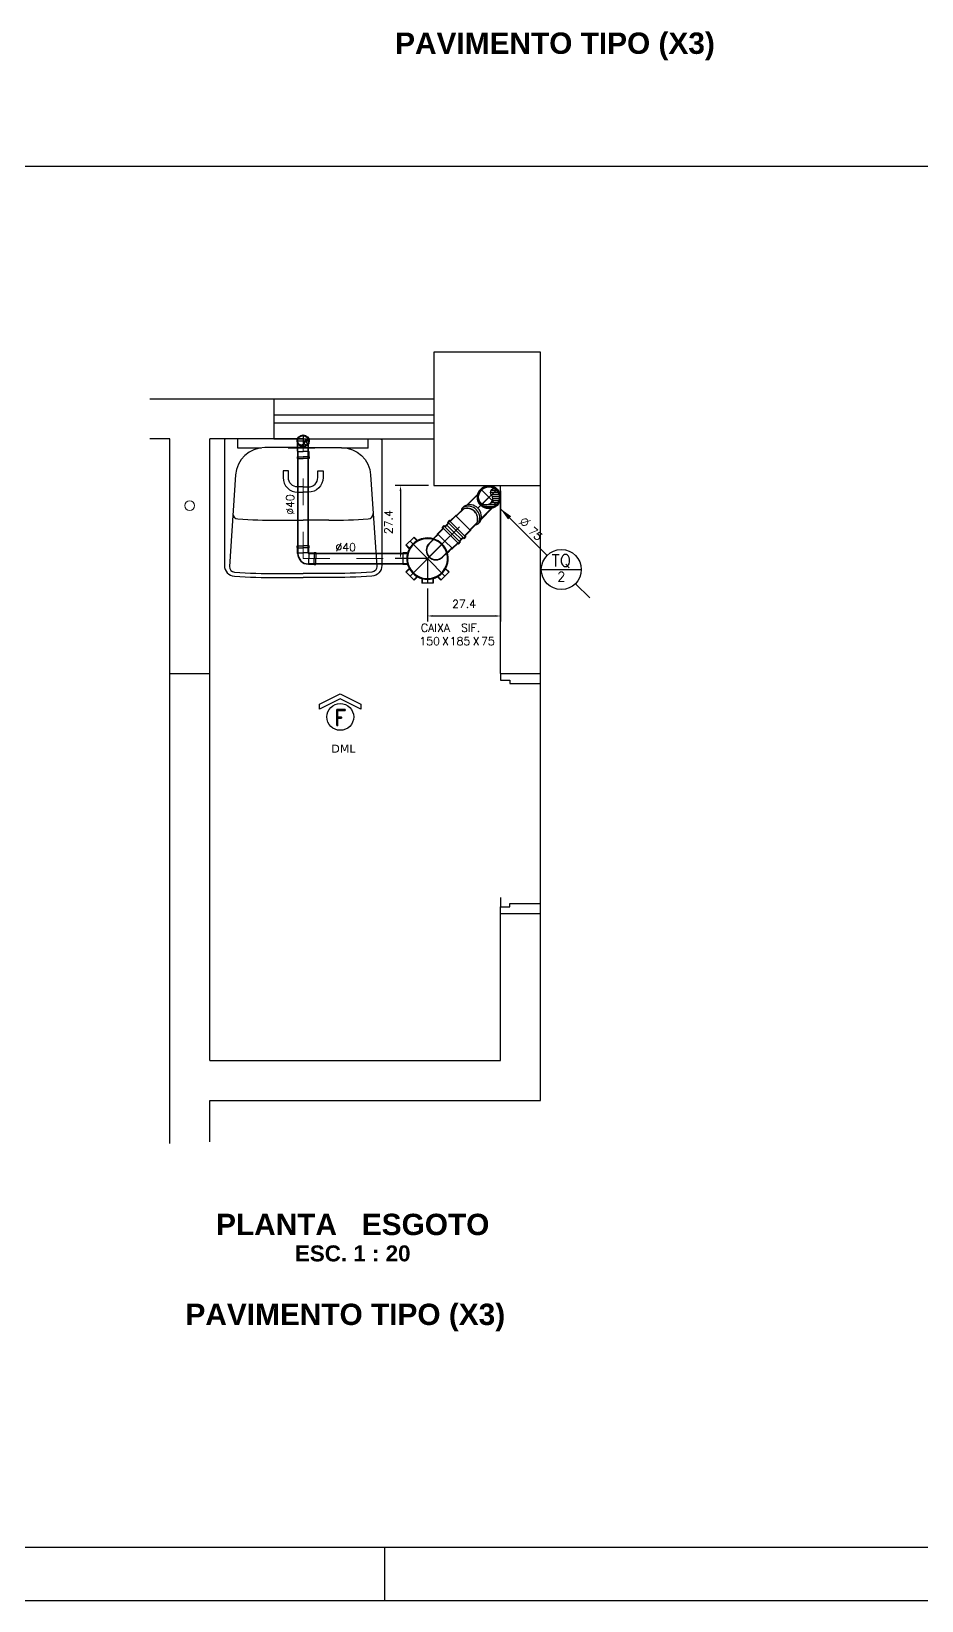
# Model space of a CAD drawing. Header units: millimetres. Extents: x -2485 to 3289, y -257 to 1952.
# Drawn here: x 20.92 to 24.25, y 15.34 to 21.22 of the extents above; entities that cross this region are included whole.
import ezdxf
from ezdxf.enums import TextEntityAlignment as Align

# ---------------------------------------------------------------- set-up
doc = ezdxf.new("R2010")
doc.units = ezdxf.units.MM
doc.header["$LTSCALE"] = 0.3
for name, pattern in [('CONTINUO', [0]), ('HID', [0.37, 0.07, -0.1, 0.03, -0.1, 0.07]), ('T-5CM', [0.1, 0.05, -0.05])]:
    doc.linetypes.add(name, pattern=pattern)
for name, color, linetype in [('PAREDE', 7, 'CONTINUO'), ('PILAR', 2, 'Continuous'), ('SAN', 11, 'Continuous'), ('TEX', 11, 'Continuous'), ('TEXTO', 3, 'Continuous'), ('TUB', 1, 'Continuous')]:
    doc.layers.add(name, color=color, linetype=linetype)
doc.layers.add('PROJETO ESGOTO', color=1, linetype='HID', lineweight=15)
doc.layers.add('prumada', color=9, linetype='Continuous', lineweight=15)
doc.styles.add('ROMAND', font='romand')
doc.styles.add('ROMANS', font='romans.shx', dxfattribs={"height": 0.03})
doc.styles.add('SANSSERIFBOLD', font='sasb____.pfb')
doc.dimstyles.new('20', dxfattribs={"dimtxt": 0.03, "dimasz": 0.02, "dimexe": 0.02, "dimexo": 0.02, "dimgap": 0.03, "dimtad": 1, "dimdec": 3, "dimlfac": 100, "dimdsep": 46, "dimtxsty": 'ROMANS', "dimcen": 0.02, "dimclrd": 11, "dimclre": 11, "dimclrt": 3, "dimadec": 0, "dimazin": 0, "dimtfac": 3.333333, "dimtdec": 3, "dimtix": 1, "dimtmove": 2, "dimatfit": 3, "dimfxl": 0, "dimtolj": 1, "dimarcsym": 0})

# ---------------------------------------------------------------- blocks, each defined once
blk = doc.blocks.new('tq-celite-22l')
at = {"layer": 'SAN'}
for p in [(0.305, 0.096), (0.305, -0.096)]:
    blk.add_line(p, (0.305, 0), dxfattribs=at)
for points in [[(0, 0), (0, 0.29, -0.414214), (0.005, 0.295), (0.4746, 0.295, -0.394624), (0.5146, 0.2577, -0.016837), (0.52, 0.096), (0.52, 0)], [(0.0323, 0), (0.0323, 0.1435, -0.394924), (0.135, 0.2532), (0.4786, 0.2761, -0.40821), (0.4995, 0.2574, -0.016916), (0.505, 0.096), (0.505, 0)], [(0.18, 0), (0.18, 0.02, 0.414214), (0.145, 0.055), (0.12, 0.055), (0.12, 0.075), (0.145, 0.075, -0.414214), (0.2, 0.02), (0.2, 0)], [(0, 0), (0, -0.29, 0.414214), (0.005, -0.295), (0.4746, -0.295, 0.394624), (0.5146, -0.2577, 0.016837), (0.52, -0.096), (0.52, 0)], [(0.0323, 0), (0.0323, -0.1435, 0.394924), (0.135, -0.2532), (0.4786, -0.2761, 0.40821), (0.4995, -0.2574, 0.016916), (0.505, -0.096), (0.505, 0)], [(0.18, 0), (0.18, -0.02, -0.414214), (0.145, -0.055), (0.12, -0.055), (0.12, -0.075), (0.145, -0.075, 0.414214), (0.2, -0.02), (0.2, 0)]]:
    blk.add_lwpolyline(points, format="xyb", dxfattribs=at)
for centre, radius, start, end in [((0.28, 0.2428), 0.02, 3.98513, 92.69969), ((-1.8743, 0.0962), 2.1793, 359.9963, 3.89532), ((-1.8743, -0.0962), 2.1793, 356.10468, 0.0037), ((0.28, -0.2428), 0.02, 267.30031, 356.01487)]:
    blk.add_arc(centre, radius, start, end, dxfattribs=at)
blk = doc.blocks.new('75T')
at = {"layer": 'TUB', "linetype": 'Continuous'}
for p, q in [((-0.0435, 0), (0.0434, 0)), ((0, -0.0435), (0, 0.0434))]:
    blk.add_line(p, q, dxfattribs=at)
at = {"layer": 'TUB', "color": 7}
for p, q in [((-0.0233, -0.0132), (-0.0387, 0.0021)), ((-0.0162, -0.0098), (-0.0371, 0.0112)), ((-0.0123, -0.003), (-0.034, 0.0186)), ((-0.011, 0.0063), (-0.0297, 0.0249)), ((-0.0072, 0.0131), (-0.0243, 0.0302)), ((-0.0014, 0.0179), (-0.0179, 0.0344)), ((0.0066, 0.0205), (-0.0103, 0.0374)), ((0.0209, 0.0168), (-0.001, 0.0387)), ((0.0371, 0.0112), (0.0112, 0.0371)), ((0.0377, 0), (0.0322, 0.0055)), ((0.0387, -0.001), (0.0377, 0))]:
    blk.add_line(p, q, dxfattribs=at)
at = {"layer": 'TUB', "color": 4}
for radius in [0.0435, 0.0394, 0.0387]:
    blk.add_circle((0, 0), radius, dxfattribs=at)
for centre, radius, start, end in [((-0.0253, 0), 0.0134, 180, 0), ((0.0086, 0), 0.0206, 68.90152, 180), ((0.0043, -0.0111), 0.0324, 357.82553, 68.90152)]:
    blk.add_arc(centre, radius, start, end, dxfattribs=at)
blk = doc.blocks.new('JSJ75')
at = {"layer": 'TUB', "color": 4}
for p, q in [((0.0797, 0.0377), (0.0215, 0.0377)), ((0.0771, 0.036), (0.0243, 0.036)), ((0.1356, 0.036), (0.0968, 0.036)), ((0.1349, 0.0377), (0.103, 0.0377)), ((0.1349, 0.0377), (0.1366, 0.0394)), ((0.1356, 0.036), (0.1373, 0.0377)), ((0.1366, 0.0394), (0.1654, 0.0394)), ((0.1373, 0.0377), (0.1671, 0.0377)), ((0.1654, 0.0434), (0.1768, 0.0434)), ((0.1654, 0.0394), (0.1654, 0.0434)), ((0.1671, 0.0417), (0.1751, 0.0417)), ((0.1671, 0.0377), (0.1671, 0.0417)), ((0.1751, 0.0417), (0.1751, 0.0377)), ((0.1751, 0.0377), (0.1853, 0.0377)), ((0.1768, 0.0434), (0.1768, 0.0394)), ((0.1768, 0.0394), (0.1853, 0.0394)), ((0.0797, -0.0377), (0.0215, -0.0377)), ((0.0771, -0.036), (0.0243, -0.036)), ((0.1356, -0.036), (0.0968, -0.036)), ((0.1349, -0.0377), (0.103, -0.0377)), ((0.1349, -0.0377), (0.1366, -0.0395)), ((0.1356, -0.036), (0.1373, -0.0377)), ((0.1366, -0.0395), (0.1654, -0.0395)), ((0.1373, -0.0377), (0.1671, -0.0377)), ((0.1654, -0.0395), (0.1654, -0.0434)), ((0.1654, -0.0434), (0.1768, -0.0434)), ((0.1671, -0.0377), (0.1671, -0.0418)), ((0.1671, -0.0418), (0.1751, -0.0418)), ((0.1751, -0.0418), (0.1751, -0.0377)), ((0.1751, -0.0377), (0.1853, -0.0377)), ((0.1768, -0.0434), (0.1768, -0.0395)), ((0.1768, -0.0395), (0.1853, -0.0395))]:
    blk.add_line(p, q, dxfattribs=at)
at = {"layer": 'TUB', "color": 4, "linetype": 'Continuous'}
for p, q in [((0.0986, 0.0421), (0.0891, 0.0421)), ((0.0986, -0.0421), (0.0891, -0.0421))]:
    blk.add_line(p, q, dxfattribs=at)
at = {"layer": 'TUB', "color": 3}
for p, q in [((0.1373, 0.0377), (0.1373, 0)), ((0.1373, -0.0377), (0.1373, 0)), ((0.1671, 0.0377), (0.1671, 0)), ((0.1671, -0.0377), (0.1671, 0)), ((0.1751, 0.0377), (0.1751, 0)), ((0.1751, -0.0377), (0.1751, 0)), ((0.1853, 0.0394), (0.1853, 0)), ((0.1853, -0.0395), (0.1853, 0))]:
    blk.add_line(p, q, dxfattribs=at)
at = {"layer": 'TUB', "color": 4, "linetype": 'Continuous'}
for centre, radius, start, end in [((0.1026, 0), 0.0442, 107.77145, 180), ((0.1109, 0), 0.0444, 110.47416, 180), ((0.1166, -0.0001), 0.0412, 115.96103, 179.79592), ((0.1165, -0.0002), 0.0403, 116.00678, 179.75523), ((0.1165, 0.0002), 0.0403, 180.24477, 243.99322), ((0.0986, 0.0312), 0.0108, 37.03849, 107.51392), ((0.1033, 0.0238), 0.014, 91.14951, 109.84035), ((0.1026, 0), 0.0442, 180, 252.22855), ((0.1109, 0), 0.0444, 180, 249.52584), ((0.1166, 0.0001), 0.0412, 180.20408, 244.03897), ((0.0986, -0.0312), 0.0108, 252.48608, 322.96151), ((0.1033, -0.0238), 0.014, 250.15965, 268.85049)]:
    blk.add_arc(centre, radius, start, end, dxfattribs=at)
at = {"layer": 'TUB'}
blk.add_blockref('75T', (0, 0), dxfattribs=at)
blk = doc.blocks.new('cs150x75')
at = {"layer": 'TUB', "color": 3, "linetype": 'Continuous'}
for p, q in [((-0.05, 0.0808), (-0.0808, 0.05)), ((0.0218, 0.0925), (-0.0218, 0.0925)), ((-0.0925, 0.0218), (-0.0925, 0)), ((-0.0925, -0.0218), (-0.0925, 0)), ((0.0925, 0.0377), (0.0925, 0)), ((0.0925, -0.0378), (0.0925, 0)), ((0.1223, 0.0377), (0.1223, 0)), ((0.1223, -0.0378), (0.1223, 0)), ((0.1303, 0.0377), (0.1303, 0)), ((0.1303, -0.0378), (0.1303, 0)), ((0.1405, 0.0395), (0.1405, 0)), ((0.1405, -0.0395), (0.1405, 0)), ((-0.05, -0.0808), (-0.0808, -0.05)), ((0.0218, -0.0925), (-0.0218, -0.0925))]:
    blk.add_line(p, q, dxfattribs=at)
at = {"layer": 'TUB', "color": 1, "linetype": 'Continuous'}
for p, q in [((0, 0), (-0.0654, 0.0654)), ((0, 0), (0, 0.0925)), ((0.0749, 0), (-0.0925, 0)), ((0.0775, 0), (-0.0925, 0)), ((0, 0), (-0.0654, -0.0654)), ((0, 0), (0, -0.0925))]:
    blk.add_line(p, q, dxfattribs=at)
at = {"layer": 'TUB', "color": 4, "linetype": 'Continuous'}
for p, q in [((-0.0388, 0.0671), (-0.0513, 0.0795)), ((-0.0372, 0.068), (-0.05, 0.0808)), ((-0.0218, 0.0744), (-0.0218, 0.0925)), ((-0.02, 0.0749), (-0.02, 0.0925)), ((0.02, 0.0749), (0.02, 0.0925)), ((0.0218, 0.0744), (0.0218, 0.0925)), ((-0.0744, 0.0218), (-0.0925, 0.0218)), ((-0.0749, 0.02), (-0.0925, 0.02)), ((-0.068, 0.0372), (-0.0808, 0.05)), ((-0.0671, 0.0388), (-0.0795, 0.0513)), ((0.0657, 0.0361), (0.0443, 0.0361)), ((0.0663, 0.0348), (0.0443, 0.0348)), ((0.0901, 0.0377), (0.0677, 0.0377)), ((0.0908, 0.0361), (0.0686, 0.0361)), ((0.0901, 0.0377), (0.0918, 0.0395)), ((0.0908, 0.0361), (0.0925, 0.0377)), ((0.0918, 0.0395), (0.1206, 0.0395)), ((0.0925, 0.0377), (0.1223, 0.0377)), ((0.1206, 0.0395), (0.1206, 0.0434)), ((0.1206, 0.0434), (0.132, 0.0434)), ((0.1223, 0.0377), (0.1223, 0.0418)), ((0.1223, 0.0418), (0.1303, 0.0418)), ((0.1303, 0.0418), (0.1303, 0.0377)), ((0.1303, 0.0377), (0.1405, 0.0377)), ((0.132, 0.0434), (0.132, 0.0395)), ((0.132, 0.0395), (0.1405, 0.0395)), ((-0.0749, -0.02), (-0.0925, -0.02)), ((-0.0744, -0.0218), (-0.0925, -0.0218)), ((-0.068, -0.0372), (-0.0808, -0.05)), ((-0.0671, -0.0388), (-0.0795, -0.0513)), ((0.0663, -0.0348), (0.0443, -0.0348)), ((0.0657, -0.0361), (0.0443, -0.0361)), ((0.0901, -0.0378), (0.0677, -0.0378)), ((0.0908, -0.0361), (0.0686, -0.0361)), ((0.0901, -0.0378), (0.0918, -0.0395)), ((0.0908, -0.0361), (0.0925, -0.0378)), ((0.0918, -0.0395), (0.1206, -0.0395)), ((0.0925, -0.0378), (0.1223, -0.0378)), ((0.1206, -0.0395), (0.1206, -0.0434)), ((0.1206, -0.0434), (0.132, -0.0434)), ((0.1223, -0.0378), (0.1223, -0.0418)), ((0.1223, -0.0418), (0.1303, -0.0418)), ((0.1303, -0.0378), (0.1405, -0.0378)), ((0.1303, -0.0418), (0.1303, -0.0378)), ((0.132, -0.0395), (0.1405, -0.0395)), ((0.132, -0.0434), (0.132, -0.0395)), ((-0.0388, -0.0671), (-0.0513, -0.0795)), ((-0.0372, -0.068), (-0.05, -0.0808)), ((-0.0218, -0.0744), (-0.0218, -0.0925)), ((-0.02, -0.0749), (-0.02, -0.0925)), ((0.02, -0.0749), (0.02, -0.0925)), ((0.0218, -0.0744), (0.0218, -0.0925))]:
    blk.add_line(p, q, dxfattribs=at)
for centre, radius, start, end in [((0, 0), 0.0749, 28.77089, 180), ((0, 0), 0.0775, 120.04475, 135), ((0, 0), 0.0775, 106.33723, 118.66277), ((0, 0), 0.0775, 90, 104.95525), ((0, 0), 0.0775, 75.04475, 90), ((0, 0), 0.0775, 29.14994, 73.66277), ((0, 0), 0.0775, 165.04475, 180), ((0, 0), 0.0775, 180, 194.95525), ((0, 0), 0.0749, 180, 331.22911), ((0, 0), 0.0775, 151.33723, 163.66277), ((0, 0), 0.0775, 135, 149.95525), ((0.0443, 0), 0.0361, 90, 180), ((0.0443, 0), 0.0361, 180, 270), ((0.0443, 0), 0.0349, 90, 180), ((0.0443, 0), 0.0349, 180, 270), ((0, 0), 0.0749, 360, 27.7288), ((0, 0), 0.0749, 332.2712, 0), ((0, 0), 0.0775, 0, 27.72066), ((0, 0), 0.0775, 332.27934, 0), ((0, 0), 0.0775, 196.33723, 208.66277), ((0, 0), 0.0775, 210.04475, 225), ((0, 0), 0.0775, 225, 239.95525), ((0, 0), 0.0775, 286.33723, 330.85006), ((0, 0), 0.0775, 241.33723, 253.66277), ((0, 0), 0.0775, 255.04475, 270), ((0, 0), 0.0775, 270, 284.95525)]:
    blk.add_arc(centre, radius, start, end, dxfattribs=at)
blk = doc.blocks.new('c90')
at = {"layer": 'TUB', "color": 3}
for p, q in [((-0.066, 0.0224), (-0.066, 0)), ((-0.066, -0.0224), (-0.066, 0)), ((-0.059, 0.02), (-0.059, 0)), ((-0.059, -0.02), (-0.059, 0)), ((-0.04, 0.0194), (-0.04, 0)), ((-0.04, -0.0194), (-0.04, 0))]:
    blk.add_line(p, q, dxfattribs=at)
at = {"layer": 'TUB', "color": 4}
for p, q in [((-0.0598, 0.0224), (-0.066, 0.0224)), ((-0.04, 0.02), (-0.066, 0.02)), ((-0.059, 0.0212), (-0.0598, 0.0224)), ((-0.0388, 0.0212), (-0.059, 0.0212)), ((-0.04, 0.02), (-0.04, 0.0194)), ((-0.04, 0.0194), (-0.038, 0.0194)), ((-0.038, 0.0206), (-0.0388, 0.0212)), ((-0.038, 0.0206), (-0.0095, 0.0206)), ((-0.038, 0.0194), (-0.0118, 0.0194)), ((-0.04, -0.02), (-0.066, -0.02)), ((-0.0598, -0.0224), (-0.066, -0.0224)), ((-0.059, -0.0212), (-0.0598, -0.0224)), ((-0.0388, -0.0212), (-0.059, -0.0212)), ((-0.04, -0.0194), (-0.038, -0.0194)), ((-0.04, -0.02), (-0.04, -0.0194)), ((-0.038, -0.0206), (-0.0388, -0.0212)), ((-0.038, -0.0194), (-0.0118, -0.0194)), ((-0.038, -0.0206), (-0.0095, -0.0206))]:
    blk.add_line(p, q, dxfattribs=at)
at = {"layer": 'TUB', "color": 1, "linetype": 'Continuous'}
for p, q in [((0.0227, 0), (-0.0227, 0)), ((0, 0.0227), (0, -0.0227))]:
    blk.add_line(p, q, dxfattribs=at)
at = {"layer": 'TUB', "color": 7}
for p, q in [((-0.0133, 0.0017), (-0.0195, -0.0045)), ((-0.0133, 0.0123), (-0.0188, 0.0068)), ((-0.0088, -0.0044), (-0.0162, -0.0118)), ((-0.0011, -0.0074), (-0.0107, -0.0169)), ((0.0057, -0.0111), (-0.003, -0.0198))]:
    blk.add_line(p, q, dxfattribs=at)
at = {"layer": 'TUB', "color": 4}
for radius in [0.0227, 0.02]:
    blk.add_circle((0, 0), radius, dxfattribs=at)
for centre, radius, start, end in [((0, 0.0069), 0.0143, 131.81503, 270.10957), ((0, -0.0137), 0.0063, 270, 90)]:
    blk.add_arc(centre, radius, start, end, dxfattribs=at)
blk = doc.blocks.new('J90E40')
at = {"layer": 'TUB', "color": 4}
for p, q in [((0.0192, 0.0205), (0.0201, 0.0212)), ((0.022, 0.0194), (0.0193, 0.0194)), ((0.0201, 0.0212), (0.041, 0.0212)), ((0.022, 0.02), (0.022, 0.0194)), ((0.022, 0.02), (0.048, 0.02)), ((0.041, 0.0212), (0.0418, 0.0224)), ((0.0418, 0.0224), (0.048, 0.0224)), ((-0.0212, -0.041), (-0.0224, -0.0418)), ((-0.0224, -0.0418), (-0.0224, -0.048)), ((-0.0206, -0.02), (-0.0212, -0.0208)), ((-0.0212, -0.0208), (-0.0212, -0.041)), ((-0.02, -0.022), (-0.0194, -0.022)), ((-0.02, -0.022), (-0.02, -0.048)), ((-0.0194, -0.022), (-0.0194, -0.0195)), ((0.0194, -0.022), (0.0194, -0.0194)), ((0.022, -0.0194), (0.0194, -0.0194)), ((0.02, -0.022), (0.0194, -0.022)), ((0.02, -0.022), (0.02, -0.048)), ((0.0212, -0.0212), (0.0212, -0.041)), ((0.0212, -0.0212), (0.041, -0.0212)), ((0.0212, -0.041), (0.0224, -0.0418)), ((0.022, -0.02), (0.022, -0.0194)), ((0.022, -0.02), (0.048, -0.02)), ((0.0224, -0.0418), (0.0224, -0.048)), ((0.041, -0.0212), (0.0418, -0.0224)), ((0.0418, -0.0224), (0.048, -0.0224))]:
    blk.add_line(p, q, dxfattribs=at)
at = {"layer": 'TUB', "color": 3}
for p, q in [((0.022, 0.0194), (0.022, 0)), ((0.022, -0.0194), (0.022, 0)), ((0.041, 0.02), (0.041, 0)), ((0.041, -0.02), (0.041, 0)), ((0.048, 0.0224), (0.048, 0)), ((0.048, -0.0224), (0.048, 0)), ((-0.0224, -0.048), (0, -0.048)), ((-0.02, -0.041), (0, -0.041)), ((-0.0194, -0.022), (0, -0.022)), ((0.0194, -0.022), (0, -0.022)), ((0.02, -0.041), (0, -0.041)), ((0.0224, -0.048), (0, -0.048))]:
    blk.add_line(p, q, dxfattribs=at)
at = {"layer": 'TUB', "color": 4, "linetype": 'Continuous'}
for centre, radius, start, end in [((0.0193, -0.0193), 0.0399, 90.03688, 180.93044), ((0.0194, -0.0194), 0.0388, 90.08036, 180.08036)]:
    blk.add_arc(centre, radius, start, end, dxfattribs=at)
blk = doc.blocks.new('N315')
at = {"layer": 'TEX', "color": 11}
blk.add_line((0.0115, -0.0115), (0.1875, -0.1875), dxfattribs=at)
at = {"layer": 'TEX', "color": 5, "linetype": 'Continuous'}
blk.add_line((0.1655, -0.2405), (0.3155, -0.2405), dxfattribs=at)
at = {"layer": 'TEX'}
blk.add_line((0.2936, -0.2936), (0.347, -0.347), dxfattribs=at)
at = {"layer": 'TEX', "color": 5, "linetype": 'Continuous'}
blk.add_circle((0.2405, -0.2405), 0.075, dxfattribs=at)
at = {"layer": 'TEX', "color": 11}
blk.add_solid([(0.0409, -0.0527), (0.0527, -0.0409), (0.0115, -0.0115)], dxfattribs=at)
at = {"layer": 'TEX', "color": 5, "style": 'ROMANS'}
blk.add_text('%%c', height=0.04, rotation=315, dxfattribs=at).set_placement((0.0766, -0.0649))
at = {"layer": 'TEX', "color": 5, "linetype": 'Continuous', "style": 'ROMANS'}
blk.add_attdef('N', (0.1153, -0.0984), '', height=0.03, rotation=315, dxfattribs=at)
at = {"layer": 'TEX', "color": 9, "linetype": 'Continuous', "style": 'ROMANS'}
for tag, height, p in [('L', 0.045, (0.2405, -0.2293)), ('N', 0.036, (0.2405, -0.2855))]:
    blk.add_attdef(tag, text='', height=height, dxfattribs=at).set_placement(p, align=Align.CENTER)
blk = doc.blocks.new('40')
at = {"layer": 'TEX', "color": 9, "style": 'ROMANS'}
blk.add_text('%%c40', height=0.03, dxfattribs=at).set_placement((0, 0))
blk = doc.blocks.new('PE')
at = {"layer": 'TEX', "color": 9, "linetype": 'Continuous', "style": 'SANSSERIFBOLD'}
blk.add_text('PLANTA   ESGOTO', height=0.08, dxfattribs=at).set_placement((-0.0178, 0.1183), align=Align.CENTER)
at = {"layer": 'TEX', "color": 3, "linetype": 'Continuous', "style": 'SANSSERIFBOLD'}
blk.add_text('ESC. 1 : 20', height=0.06, dxfattribs=at).set_placement((-0.0178, 0.0196), align=Align.CENTER)
blk = doc.blocks.new('ind2')
at = {"layer": 'TEX', "color": 5}
blk.add_lwpolyline([(-0.0006, 0.0672), (-0.0778, 0.0286), (-0.0778, 0.0479), (-0.0006, 0.0865), (0.0767, 0.0479), (0.0767, 0.0286)], close=True, dxfattribs=at)
blk.add_circle((0, 0), 0.0503, dxfattribs=at)
at = {"layer": 'TEX', "style": 'ROMAND'}
blk.add_attdef('LETRA', text='', height=0.06, dxfattribs=at).set_placement((0, -0.0328), align=Align.CENTER)
blk = doc.blocks.new('*D217')
at = {"layer": 'TEX', "color": 11, "lineweight": -2}
for p, q in [((22.4046, 19.5205), (22.2798, 19.5205)), ((22.2998, 19.5005), (22.2998, 19.2667)), ((22.3808, 19.2467), (22.2798, 19.2467))]:
    blk.add_line(p, q, dxfattribs=at)
at = {"layer": 'TEX', "color": 11}
for points in [[(22.2964, 19.5005), (22.3031, 19.5005), (22.2998, 19.5205)], [(22.2964, 19.2667), (22.3031, 19.2667), (22.2998, 19.2467)]]:
    blk.add_solid(points, dxfattribs=at)
at = {"layer": 'TEX', "color": 3, "insert": (22.2548, 19.3836), "char_height": 0.03, "attachment_point": 5, "rotation": 90, "style": 'ROMANS'}
blk.add_mtext('\\A1;27.4', dxfattribs=at)
blk = doc.blocks.new('*D218')
at = {"layer": 'TEX', "color": 11, "lineweight": -2}
for p, q in [((22.6746, 19.5005), (22.6746, 19.0116)), ((22.4008, 19.1342), (22.4008, 19.0116)), ((22.4208, 19.0316), (22.6546, 19.0316))]:
    blk.add_line(p, q, dxfattribs=at)
at = {"layer": 'TEX', "color": 11}
for points in [[(22.4208, 19.035), (22.4208, 19.0283), (22.4008, 19.0316)], [(22.6546, 19.035), (22.6546, 19.0283), (22.6746, 19.0316)]]:
    blk.add_solid(points, dxfattribs=at)
at = {"layer": 'TEX', "color": 3, "insert": (22.5377, 19.0766), "char_height": 0.03, "attachment_point": 5, "style": 'ROMANS'}
blk.add_mtext('\\A1;27.4', dxfattribs=at)
blk = doc.blocks.new('cs')
at = {"layer": 'TEX', "color": 5, "style": 'ROMANS'}
for s, p in [('CAIXA  SIF.', (0.0054, 0.0502)), ('X', (0.0851, 0)), ('X', (0.1999, 0))]:
    blk.add_text(s, height=0.03, dxfattribs=at).set_placement(p)
for p in [(0, 0), (0.1136, 0), (0.2311, 0)]:
    blk.add_attdef('N', p, '', height=0.03, dxfattribs=at)

msp = doc.modelspace()

# ---------------------------------------------------------------- linework, layer by layer
at = {"color": 12, "linetype": 'Continuous'}
msp.add_line((17.12, 15.539655), (33.04, 15.539655), dxfattribs=at)
at = {"color": 5, "linetype": 'Continuous'}
msp.add_line((22.24, 15.539655), (22.24, 15.339655), dxfattribs=at)
at = {"color": 4, "linetype": 'Continuous'}
msp.add_line((16.62, 15.339655), (33.24, 15.339655), dxfattribs=at)
at = {"layer": 'PAREDE'}
for p, q in [((21.360116, 19.845489), (21.82457, 19.845489)), ((21.82457, 19.845489), (22.42457, 19.845489)), ((21.82457, 19.845489), (22.42457, 19.845489)), ((21.82457, 19.845489), (21.82457, 19.695489)), ((21.82457, 19.785489), (22.42457, 19.785489)), ((21.82457, 19.755489), (22.42457, 19.755489)), ((21.43457, 19.695489), (21.360116, 19.695489)), ((21.43457, 17.053664), (21.43457, 19.695489)), ((21.82457, 19.695489), (21.58457, 19.695489)), ((21.58457, 17.365489), (21.58457, 19.695489)), ((21.82457, 19.695489), (22.42457, 19.695489)), ((21.43457, 18.815489), (21.43457, 19.520489)), ((21.58457, 18.815489), (21.58457, 19.520489)), ((22.67457, 18.815489), (22.67457, 19.520489)), ((22.82457, 18.815489), (22.82457, 19.520489)), ((21.43457, 18.815489), (21.58457, 18.815489)), ((22.67457, 18.815489), (22.67457, 18.790489)), ((22.67457, 18.815489), (22.82457, 18.815489)), ((22.67457, 18.790489), (22.70957, 18.790489)), ((22.70957, 18.790489), (22.70957, 18.777989)), ((22.70957, 18.777989), (22.82457, 18.777989)), ((22.82457, 18.777989), (22.82457, 18.815489)), ((22.82457, 17.952989), (22.82457, 18.777989)), ((22.67457, 17.975489), (22.67457, 17.940489)), ((22.70957, 17.940489), (22.70957, 17.952989)), ((22.70957, 17.952989), (22.82457, 17.952989)), ((22.82457, 17.915489), (22.82457, 17.952989)), ((22.67457, 17.915489), (22.67457, 17.940489)), ((22.67457, 17.940489), (22.70957, 17.940489)), ((22.67457, 17.365489), (22.67457, 17.915489)), ((22.67457, 17.915489), (22.82457, 17.915489)), ((22.82457, 17.215489), (22.82457, 17.915489)), ((21.58457, 17.365489), (22.67457, 17.365489)), ((21.58457, 17.060091), (21.58457, 17.215489)), ((21.58457, 17.215489), (22.82457, 17.215489))]:
    msp.add_line(p, q, dxfattribs=at)
at = {"layer": 'PILAR'}
msp.add_lwpolyline([(22.42457, 19.520489), (22.82457, 19.520489), (22.82457, 20.020489), (22.42457, 20.020489)], close=True, dxfattribs=at)
at = {"layer": 'PROJETO ESGOTO'}
for p, q in [((21.93457, 19.246677), (21.93457, 19.687789)), ((22.44957, 19.295489), (22.63112, 19.477039)), ((21.93457, 19.246677), (22.400759, 19.246677))]:
    msp.add_line(p, q, dxfattribs=at)
at = {"layer": 'prumada'}
for centre, radius in [((22.63112, 19.477039), 0.04345), ((21.50957, 19.445489), 0.018387)]:
    msp.add_circle(centre, radius, dxfattribs=at)
at = {"layer": 'SAN', "linetype": 'T-5CM'}
for p, q in [((21.690395, 19.660489), (21.690395, 19.695489)), ((22.178746, 19.660489), (21.690395, 19.660489)), ((22.178746, 19.660489), (22.178746, 19.695489))]:
    msp.add_line(p, q, dxfattribs=at)
at = {"layer": 'TEX'}
msp.add_line((29.53998, 20.717358), (17.12, 20.717358), dxfattribs=at)
at = {"layer": 'TUB', "color": 4}
for p, q in [((21.91457, 19.268677), (21.91457, 19.647789)), ((21.91577, 19.268677), (21.91577, 19.647789)), ((21.95337, 19.268677), (21.95337, 19.647789)), ((21.95457, 19.268677), (21.95457, 19.647789)), ((21.95657, 19.266677), (22.323259, 19.266677)), ((21.95657, 19.265477), (22.323259, 19.265477)), ((21.95657, 19.227877), (22.323259, 19.227877)), ((21.95657, 19.226677), (22.323259, 19.226677))]:
    msp.add_line(p, q, dxfattribs=at)

# ---------------------------------------------------------------- block references
at = {"layer": 'PROJETO ESGOTO'}
for name, p, rotation in [('c90', (21.93457, 19.687789), 90), ('JSJ75', (22.63112, 19.477039), 224.9999999999816), ('cs150x75', (22.400759, 19.246677), 44.99999999998158), ('J90E40', (21.93457, 19.246677), 90)]:
    msp.add_blockref(name, p, dxfattribs=dict(at, rotation=rotation))
at = {"layer": 'prumada'}
ref = msp.add_blockref('N315', (22.661844, 19.446315), dxfattribs=at)
ref.add_attrib('L', 'TQ', dxfattribs={"layer": 'TEX', "color": 9, "linetype": 'Continuous', "height": 0.045, "style": 'ROMANS'}).set_placement((22.902392, 19.217061), align=Align.CENTER)
ref.add_attrib('N', '2', dxfattribs={"layer": 'TEX', "color": 9, "linetype": 'Continuous', "height": 0.036, "style": 'ROMANS'}).set_placement((22.902392, 19.160825), align=Align.CENTER)
ref.add_attrib('N', '75', (22.777173, 19.347897), dxfattribs={"layer": 'TEX', "color": 5, "linetype": 'Continuous', "height": 0.03, "rotation": 315, "style": 'ROMANS'})
at = {"layer": 'SAN', "linetype": 'CONTINUO', "rotation": 270}
msp.add_blockref('tq-celite-22l', (21.93457, 19.695489), dxfattribs=at)
at = {"layer": 'TEX'}
ref = msp.add_blockref('cs', (22.370524, 18.922177), dxfattribs=at)
ref.add_attrib('N', '150', (22.370524, 18.922177), dxfattribs={"color": 5, "height": 0.03, "style": 'ROMANS'})
ref.add_attrib('N', '185', (22.484173, 18.922177), dxfattribs={"color": 5, "height": 0.03, "style": 'ROMANS'})
ref.add_attrib('N', '75', (22.601619, 18.922177), dxfattribs={"color": 5, "height": 0.03, "style": 'ROMANS'})
at = {"layer": 'TEXTO', "rotation": 90}
msp.add_blockref('40', (21.900975, 19.41083), dxfattribs=at)
at = {"layer": 'TEXTO'}
for name, p in [('40', (22.055555, 19.274384)), ('PE', (22.138351, 16.592012))]:
    msp.add_blockref(name, p, dxfattribs=at)
msp.add_blockref('ind2', (22.073847, 18.653258), dxfattribs=at).add_auto_attribs({'LETRA': 'F'})

# ---------------------------------------------------------------- texts
at = {"layer": 'TEX', "color": 9, "style": 'SANSSERIFBOLD'}
for p in [(22.279535, 21.139432), (21.493674, 16.373085)]:
    msp.add_text('PAVIMENTO TIPO (X3)', height=0.08, dxfattribs=at).set_placement(p)
at = {"layer": 'TEXTO', "insert": (22.085666, 18.534112), "char_height": 0.03, "width": 0.70428269, "attachment_point": 5, "style": 'ROMANS'}
msp.add_mtext('{\\fVerdana|b0|i0|c0|p34;\\H1.01x;DML}', dxfattribs=at)

# ---------------------------------------------------------------- dimensions: what is measured, and where the dimension line sits
at = {"layer": 'TEX'}
dim = msp.add_linear_dim(base=(22.299768, 19.246677), p1=(22.42457, 19.520489), p2=(22.400759, 19.246677), angle=90, text='27.4', dimstyle='20', dxfattribs=at)
dim.commit()
dim.dimension.update_dxf_attribs({"geometry": '*D217', "text_midpoint": (22.254768, 19.383583)})
dim = msp.add_linear_dim(base=(22.67457, 19.031619), p1=(22.400759, 19.154177), p2=(22.67457, 19.520489), text='27.4', dimstyle='20', dxfattribs=at)
dim.commit()
dim.dimension.update_dxf_attribs({"geometry": '*D218', "text_midpoint": (22.537665, 19.076619)})

doc.saveas('drawing.dxf')
